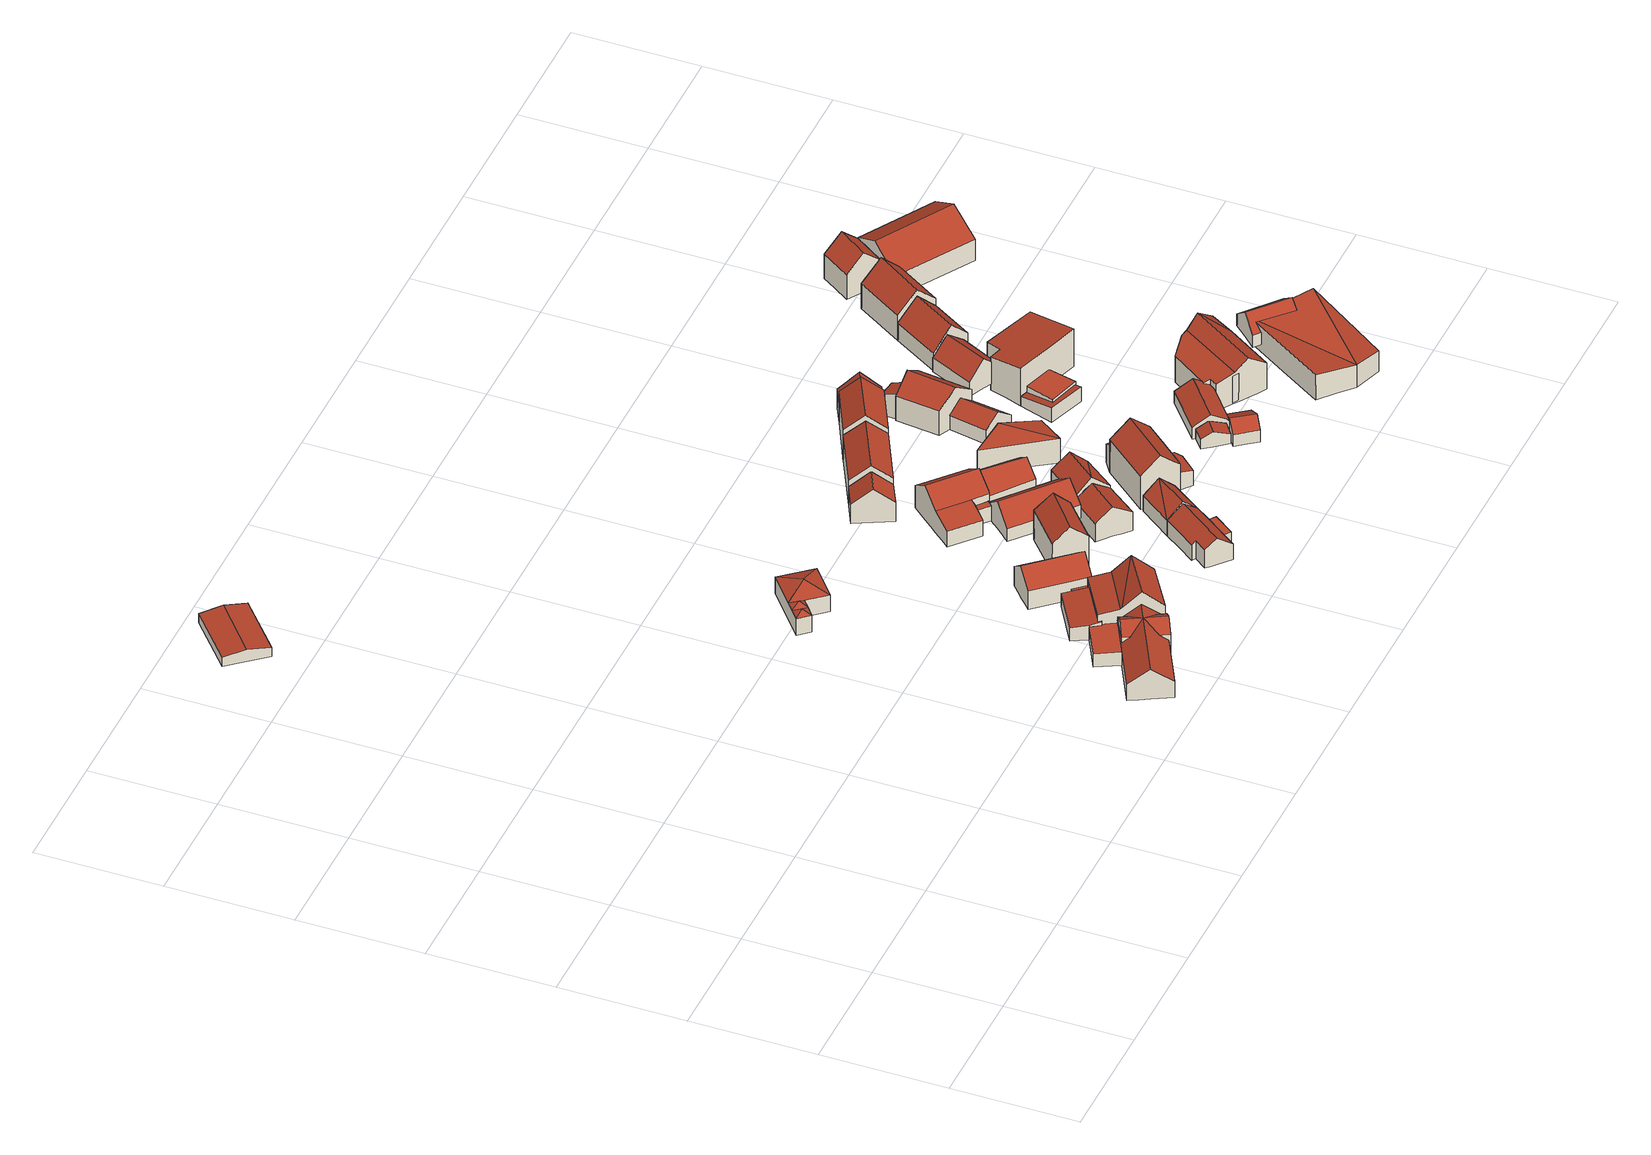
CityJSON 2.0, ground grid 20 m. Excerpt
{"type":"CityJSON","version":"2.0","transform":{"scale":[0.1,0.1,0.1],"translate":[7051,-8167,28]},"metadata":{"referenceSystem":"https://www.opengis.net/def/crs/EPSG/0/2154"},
"CityObjects":{
"building1":{"type":"Building","attributes":{"name":"inconnu","Volume":147.01,"Profile":"IGN","ZMIN":55.96,"TEXTURE":1,"THICKNESS":0.1,"OVERHANG":0,"NDALLE":"76_95","NDALLE410":"76_95A","NDALLE4915":"15_12","SOURCE":"SIRADEL","COMMENT":"Restitution 2017","DT_INTEG":20180101,"USAGE":"indiffÃ©renciÃ©","Shape_Leng":35.68,"Shape_Le_1":35.68,"Shape_Le_2":0,"Shape_Le_3":35.68,"Shape_Area":77.1},"children":["building1-1"]},
"building1-1":{"type":"BuildingPart","attributes":{"measuredHeight":2.21},"parents":["building1"],"geometry":[{"type":"MultiSurface","lod":"2","boundaries":[[[0,1,2,3]],[[4,0,3,5]],[[6,7,8,5,3,2,9,10]],[[11,4,5,8]],[[0,4,11,12,13,1]],[[1,13,9,2]]],"semantics":{"surfaces":[{"type":"RoofSurface"},{"type":"WallSurface"}],"values":[0,0,1,1,1,1]}}]},
"building2":{"type":"Building","attributes":{"name":"inconnu","Volume":0,"Profile":"IGN","ZMIN":36.81,"TEXTURE":1,"THICKNESS":0.1,"OVERHANG":0,"NDALLE":"76_95","NDALLE410":"76_95A","NDALLE4915":"15_12","SOURCE":"SIRADEL","COMMENT":"Restitution 2017","DT_INTEG":20180101,"USAGE":"indiffÃ©renciÃ©","Shape_Leng":51.78,"Shape_Le_1":51.78,"Shape_Le_2":0,"Shape_Le_3":51.78,"Shape_Area":128.66},"children":["building2-1"]},
"building2-1":{"type":"BuildingPart","attributes":{"measuredHeight":0},"parents":["building2"],"geometry":[{"type":"MultiSurface","lod":"2","boundaries":[[[14,15,16,17,18,19]],[[20,21,22,23]],[[24,25,20,23,26]],[[27,28,29,30]],[[28,31,32,29]],[[33,34,26,23,22,35]],[[36,37,25,24,26,34]],[[21,20,25,37,38,39,40]],[[22,21,40,41,35]],[[42,14,19,43]],[[44,15,14,42]],[[15,44,36,16]],[[16,36,34,17]],[[45,18,17,34]],[[43,19,18,45]],[[46,27,30,47]],[[48,49,50,31,28,27,46,51]],[[31,50,52,32]],[[29,32,52,53,47,30]]],"semantics":{"surfaces":[{"type":"RoofSurface"},{"type":"WallSurface"}],"values":[0,0,0,0,0,1,1,1,1,1,1,1,1,1,1,1,1,1,1]}}]},
"building3":{"type":"Building","attributes":{"name":"inconnu","Volume":161.82,"Profile":"IGN","ZMIN":41.87,"TEXTURE":1,"THICKNESS":0.1,"OVERHANG":0,"NDALLE":"76_95","NDALLE410":"76_95A","NDALLE4915":"15_12","SOURCE":"SIRADEL","COMMENT":"Restitution 2017","DT_INTEG":20180101,"USAGE":"indiffÃ©renciÃ©","Shape_Leng":32.21,"Shape_Le_1":32.21,"Shape_Le_2":0,"Shape_Le_3":32.21,"Shape_Area":47.42},"children":["building3-1"]},
"building3-1":{"type":"BuildingPart","attributes":{"measuredHeight":4.3},"parents":["building3"],"geometry":[{"type":"MultiSurface","lod":"2","boundaries":[[[54,55,56]],[[57,58,59]],[[57,56,60]],[[57,54,56]],[[56,55,60]],[[59,58,61]],[[58,62,61]],[[63,64,65]],[[65,64,55]],[[54,63,65]],[[54,65,55]],[[57,60,62,58]],[[61,62,66,67,68]],[[69,59,61,68]],[[70,71,72,63,54,57,59,69]],[[63,72,73,64]],[[55,64,73,74,75,60]],[[60,75,66,62]]],"semantics":{"surfaces":[{"type":"RoofSurface"},{"type":"WallSurface"}],"values":[0,0,0,0,0,0,0,0,0,0,0,0,1,1,1,1,1,1]}}]},
"building4":{"type":"Building","attributes":{"name":"inconnu","Volume":0,"Profile":"IGN","ZMIN":36.81,"TEXTURE":1,"THICKNESS":0.1,"OVERHANG":0,"NDALLE":"76_95","NDALLE410":"76_95A","NDALLE4915":"15_12","SOURCE":"SIRADEL","COMMENT":"Restitution 2017","DT_INTEG":20180101,"USAGE":"indiffÃ©renciÃ©","Shape_Leng":70.69,"Shape_Le_1":70.69,"Shape_Le_2":0,"Shape_Le_3":70.69,"Shape_Area":171.94},"children":["building4-1"]},
"building4-1":{"type":"BuildingPart","attributes":{"measuredHeight":0},"parents":["building4"],"geometry":[{"type":"MultiSurface","lod":"2","boundaries":[[[76,77,78,79,80,81,82]],[[83,84,85,86]],[[87,88,89,90,91,92]],[[93,88,87,94]],[[95,96,97,98]],[[99,100,101]],[[96,99,101,97]],[[100,102,103,101]],[[104,105,106,77,76,82,107]],[[108,78,77,106]],[[78,108,42,79]],[[79,42,43,80]],[[82,81,80,43,45,109,107]],[[94,87,92,110,111,112,113]],[[114,93,94,113]],[[115,116,117,89,88,93,114,118]],[[91,90,89,117,119,120,110,92]],[[119,83,86,120]],[[104,84,83,119]],[[84,104,107,85]],[[85,107,120,86]],[[121,122,123,124,98,97,101,103,125,126]],[[127,95,98,124]],[[35,102,100,99,96,95,127,128,129,130,131,132,133]],[[102,35,125,103]]],"semantics":{"surfaces":[{"type":"RoofSurface"},{"type":"WallSurface"}],"values":[0,0,0,0,0,0,0,0,1,1,1,1,1,1,1,1,1,1,1,1,1,1,1,1,1]}}]},
"building5":{"type":"Building","attributes":{"name":"inconnu","Volume":280.97,"Profile":"IGN","ZMIN":37.18,"TEXTURE":1,"THICKNESS":0.1,"OVERHANG":0,"NDALLE":"76_95","NDALLE410":"76_95A","NDALLE4915":"15_12","SOURCE":"SIRADEL","COMMENT":"Restitution 2017","DT_INTEG":20180101,"USAGE":"indiffÃ©renciÃ©","Shape_Leng":26.74,"Shape_Le_1":26.74,"Shape_Le_2":0,"Shape_Le_3":26.74,"Shape_Area":42.88},"children":["building5-1"]},
"building5-1":{"type":"BuildingPart","attributes":{"measuredHeight":7.77},"parents":["building5"],"geometry":[{"type":"MultiSurface","lod":"2","boundaries":[[[134,135,136,137]],[[135,138,139,136]],[[140,141,142,137,136,139,143]],[[144,145,134,137,142]],[[138,135,134,145,146,147,148,149]],[[138,149,143,139]]],"semantics":{"surfaces":[{"type":"RoofSurface"},{"type":"WallSurface"}],"values":[0,0,1,1,1,1]}}]},
"building6":{"type":"Building","attributes":{"name":"inconnu","Volume":823.5,"Profile":"IGN","ZMIN":37.34,"TEXTURE":1,"THICKNESS":0.1,"OVERHANG":0,"NDALLE":"76_95","NDALLE410":"76_95A","NDALLE4915":"15_12","SOURCE":"SIRADEL","COMMENT":"Restitution 2017","DT_INTEG":20180101,"USAGE":"indiffÃ©renciÃ©","Shape_Leng":69.28,"Shape_Le_1":69.28,"Shape_Le_2":0,"Shape_Le_3":69.28,"Shape_Area":199.49},"children":["building6-1"]},
"building6-1":{"type":"BuildingPart","attributes":{"measuredHeight":6.26},"parents":["building6"],"geometry":[{"type":"MultiSurface","lod":"2","boundaries":[[[150,151,152,153]],[[154,155,156,157,158,159,160]],[[158,157,161,162,163]],[[164,165,166,167]],[[168,169,170,171]],[[172,173,174,175,150,153,176,177,178]],[[179,156,155,180]],[[181,182,164,167,183]],[[180,155,154,160,184,185,186,187,188]],[[189,179,180,188]],[[190,191,192,193,161,157,156,179,189,194]],[[161,193,195,162]],[[158,163,162,195,196,197,198]],[[159,158,198,199,184,160]],[[185,172,178,200]],[[184,173,172,185]],[[199,174,173,184]],[[201,202,203,151,150,175,174,199]],[[151,203,204,152]],[[176,153,152,204,205,206,207]],[[208,209,177,176,207]],[[210,200,178,177,209]],[[198,168,171,199]],[[197,169,168,198]],[[169,197,201,170]],[[170,201,199,171]],[[211,181,183,212]],[[188,182,181,211]],[[213,214,185,165,164,182,188,215]],[[165,185,200,166]],[[183,167,166,200,216,217,212]]],"semantics":{"surfaces":[{"type":"RoofSurface"},{"type":"WallSurface"}],"values":[0,0,0,0,0,0,0,0,1,1,1,1,1,1,1,1,1,1,1,1,1,1,1,1,1,1,1,1,1,1,1]}}]},
"building7":{"type":"Building","attributes":{"name":"inconnu","Volume":155.29,"Profile":"IGN","ZMIN":35.39,"TEXTURE":1,"THICKNESS":0.1,"OVERHANG":0,"NDALLE":"76_95","NDALLE410":"76_95A","NDALLE4915":"15_12","SOURCE":"SIRADEL","COMMENT":"Restitution 2017","DT_INTEG":20180101,"USAGE":"indiffÃ©renciÃ©","Shape_Leng":24.02,"Shape_Le_1":24.02,"Shape_Le_2":0,"Shape_Le_3":24.02,"Shape_Area":36.02},"children":["building7-1"]},
"building7-1":{"type":"BuildingPart","attributes":{"measuredHeight":5.35},"parents":["building7"],"geometry":[{"type":"MultiSurface","lod":"2","boundaries":[[[218,219,220,221]],[[222,218,221,223]],[[224,225,223,221,220,226]],[[227,222,223,225]],[[219,218,222,227,228,229,230,231]],[[219,231,226,220]]],"semantics":{"surfaces":[{"type":"RoofSurface"},{"type":"WallSurface"}],"values":[0,0,1,1,1,1]}}]},
"building8":{"type":"Building","attributes":{"name":"inconnu","Volume":486.04,"Profile":"IGN","ZMIN":38.18,"TEXTURE":1,"THICKNESS":0.1,"OVERHANG":0,"NDALLE":"76_95","NDALLE410":"76_95A","NDALLE4915":"15_12","SOURCE":"SIRADEL","COMMENT":"Restitution 2017","DT_INTEG":20180101,"USAGE":"indiffÃ©renciÃ©","Shape_Leng":41.22,"Shape_Le_1":41.22,"Shape_Le_2":0,"Shape_Le_3":41.22,"Shape_Area":89.93},"children":["building8-1"]},
"building8-1":{"type":"BuildingPart","attributes":{"measuredHeight":6.93},"parents":["building8"],"geometry":[{"type":"MultiSurface","lod":"2","boundaries":[[[232,233,234,235]],[[236,232,235,237]],[[238,239,240,241]],[[239,242,243,240]],[[244,245,241,240,243,246]],[[247,238,241,245]],[[242,239,238,247,248,249,250]],[[242,250,246,243]],[[251,252,237,235,234,253]],[[245,236,237,252]],[[232,236,245,244,246,233]],[[234,233,246,254,253]]],"semantics":{"surfaces":[{"type":"RoofSurface"},{"type":"WallSurface"}],"values":[0,0,0,0,1,1,1,1,1,1,1,1]}}]},
"building9":{"type":"Building","attributes":{"name":"inconnu","Volume":1930890.13,"Profile":"IGN","ZMIN":33.82,"TEXTURE":1,"THICKNESS":0.1,"OVERHANG":0,"NDALLE":"76_95","NDALLE410":"76_95A","NDALLE4915":"15_12","SOURCE":"SIRADEL","COMMENT":"Restitution 2017","DT_INTEG":20180101,"USAGE":"indiffÃ©renciÃ©","Shape_Leng":44.51,"Shape_Le_1":44.51,"Shape_Le_2":0,"Shape_Le_3":44.51,"Shape_Area":83.66},"children":["building9-1"]},
"building9-1":{"type":"BuildingPart","attributes":{"measuredHeight":5.12},"parents":["building9"],"geometry":[{"type":"MultiSurface","lod":"2","boundaries":[[[255,256,257,258,259,260]],[[261,262,263,264]],[[258,257,265,266,267,262]],[[259,261,264]],[[268,259,264]],[[269,270,271,272]],[[273,274,275,259,261,262,276,277]],[[278,279,260,259,275]],[[260,279,280,255]],[[281,256,255,280]],[[265,257,256,281,282,283,284]],[[262,267,266,265,284,285,286,287,276]],[[276,262,263,288]],[[273,275,259,258,262,276]],[[259,275,289,268]],[[263,264,268,289,290,291,292,288]],[[286,269,272,287]],[[270,269,286,293,294]],[[270,294,295,271]],[[287,272,271,295]]],"semantics":{"surfaces":[{"type":"RoofSurface"},{"type":"WallSurface"}],"values":[0,0,0,0,0,0,1,1,1,1,1,1,1,1,1,1,1,1,1,1]}}]},
"building10":{"type":"Building","attributes":{"name":"inconnu","Volume":180.31,"Profile":"IGN","ZMIN":35.64,"TEXTURE":1,"THICKNESS":0.1,"OVERHANG":0,"NDALLE":"76_95","NDALLE410":"76_95A","NDALLE4915":"15_12","SOURCE":"SIRADEL","COMMENT":"Restitution 2017","DT_INTEG":20180101,"USAGE":"indiffÃ©renciÃ©","Shape_Leng":24.63,"Shape_Le_1":24.63,"Shape_Le_2":0,"Shape_Le_3":24.63,"Shape_Area":37.48},"children":["building10-1"]},
"building10-1":{"type":"BuildingPart","attributes":{"measuredHeight":6.08},"parents":["building10"],"geometry":[{"type":"MultiSurface","lod":"2","boundaries":[[[296,297,298]],[[299,296,298]],[[300,296,299,301]],[[302,303,304,301,299,298,305]],[[306,307,300,301,304]],[[297,296,300,307,308,309,310]],[[297,310,305,298]]],"semantics":{"surfaces":[{"type":"RoofSurface"},{"type":"WallSurface"}],"values":[0,0,0,1,1,1,1]}}]},
"building11":{"type":"Building","attributes":{"name":"inconnu","Volume":532.23,"Profile":"IGN","ZMIN":34.2,"TEXTURE":1,"THICKNESS":0.1,"OVERHANG":0,"NDALLE":"76_95","NDALLE410":"76_95A","NDALLE4915":"15_12","SOURCE":"SIRADEL","COMMENT":"Restitution 2017","DT_INTEG":20180101,"USAGE":"indiffÃ©renciÃ©","Shape_Leng":39.69,"Shape_Le_1":39.69,"Shape_Le_2":0,"Shape_Le_3":39.69,"Shape_Area":85.36},"children":["building11-1"]},
"building11-1":{"type":"BuildingPart","attributes":{"measuredHeight":8.71},"parents":["building11"],"geometry":[{"type":"MultiSurface","lod":"2","boundaries":[[[311,312,313,314,315,316,317]],[[318,319,320,321,322]],[[323,324,325,313,312]],[[326,327,328,329]],[[311,317,316,315,330,331,332,333,334]],[[335,336,337,323,312,311,334]],[[338,324,323,337]],[[314,313,325,324,338,339,340,341,330,315]],[[333,318,322,342]],[[332,319,318,333]],[[319,332,343,320]],[[321,320,343,344,345]],[[321,345,342,322]],[[346,326,329,347]],[[337,327,326,346]],[[327,337,334,328]],[[328,334,347,329]]],"semantics":{"surfaces":[{"type":"RoofSurface"},{"type":"WallSurface"}],"values":[0,0,0,0,1,1,1,1,1,1,1,1,1,1,1,1,1]}}]},
"building12":{"type":"Building","attributes":{"name":"inconnu","Volume":204.35,"Profile":"IGN","ZMIN":35.69,"TEXTURE":1,"THICKNESS":0.1,"OVERHANG":0,"NDALLE":"76_95","NDALLE410":"76_95A","NDALLE4915":"15_12","SOURCE":"V2017","COMMENT":"Restitution avant 2017","DT_INTEG":20170501,"USAGE":"indiffÃ©renciÃ©","ANCON":"NULL","Shape_Leng":30.57,"Shape_Le_1":30.57,"Shape_Le_2":30.57,"Shape_Le_3":30.57,"Shape_Area":49.14},"children":["building12-1"]},
"building12-1":{"type":"BuildingPart","attributes":{"measuredHeight":4.41},"parents":["building12"],"geometry":[{"type":"MultiSurface","lod":"2","boundaries":[[[348,349,350]],[[351,349,348]],[[352,351,348,353]],[[349,351,352,354,355]],[[350,349,355,356,357]],[[358,353,348,350,357]]],"semantics":{"surfaces":[{"type":"RoofSurface"},{"type":"WallSurface"}],"values":[0,0,1,1,1,1]}}]},
"building13":{"type":"Building","attributes":{"name":"inconnu","Volume":489.68,"Profile":"IGN","ZMIN":37.85,"TEXTURE":1,"THICKNESS":0.1,"OVERHANG":0,"NDALLE":"76_95","NDALLE410":"76_95A","NDALLE4915":"15_12","SOURCE":"SIRADEL","COMMENT":"Restitution 2017","DT_INTEG":20180101,"USAGE":"indiffÃ©renciÃ©","Shape_Leng":36.85,"Shape_Le_1":36.85,"Shape_Le_2":0,"Shape_Le_3":36.85,"Shape_Area":76.21},"children":["building13-1"]},
"building13-1":{"type":"BuildingPart","attributes":{"measuredHeight":8.26},"parents":["building13"],"geometry":[{"type":"MultiSurface","lod":"2","boundaries":[[[359,360,361,362]],[[363,364,365,366]],[[367,363,366,368]],[[369,359,362,370]],[[371,372,370,362,361,373]],[[374,369,370,372]],[[360,359,369,374,375,376,377]],[[360,377,373,361]],[[378,379,380,368,366,365,381]],[[372,367,368,380]],[[363,367,372,371,373,364]],[[364,373,381,365]]],"semantics":{"surfaces":[{"type":"RoofSurface"},{"type":"WallSurface"}],"values":[0,0,0,0,1,1,1,1,1,1,1,1]}}]},
"building14":{"type":"Building","attributes":{"name":"inconnu","Volume":426.69,"Profile":"IGN","ZMIN":36.37,"TEXTURE":1,"THICKNESS":0.1,"OVERHANG":0,"NDALLE":"76_95","NDALLE410":"76_95A","NDALLE4915":"15_12","SOURCE":"SIRADEL","COMMENT":"Restitution 2017","DT_INTEG":20180101,"USAGE":"indiffÃ©renciÃ©","Shape_Leng":46.82,"Shape_Le_1":46.82,"Shape_Le_2":0,"Shape_Le_3":46.82,"Shape_Area":88.91},"children":["building14-1"]},
"building14-1":{"type":"BuildingPart","attributes":{"measuredHeight":6.8},"parents":["building14"],"geometry":[{"type":"MultiSurface","lod":"2","boundaries":[[[382,383,384,385,386,387]],[[388,387,386,389,390]],[[391,392,393,394]],[[394,393,395,396]],[[397,398,399,400,401]],[[402,403,404,383,382,387,388,390,405]],[[406,384,383,404]],[[386,385,384,406,407,408,409,389]],[[389,409,405,390]],[[410,407,391,394,396,409]],[[411,392,391,407]],[[395,393,392,411,412,413,414,415]],[[395,415,409,396]],[[416,397,401,417]],[[418,419,398,397,416]],[[403,399,398,419]],[[400,399,403,420,402]],[[400,402,417,401]]],"semantics":{"surfaces":[{"type":"RoofSurface"},{"type":"WallSurface"}],"values":[0,0,0,0,0,1,1,1,1,1,1,1,1,1,1,1,1,1]}}]},
"building15":{"type":"Building","attributes":{"name":"inconnu","Volume":56.01,"Profile":"IGN","ZMIN":32.12,"TEXTURE":1,"THICKNESS":0.1,"OVERHANG":0,"NDALLE":"76_95","NDALLE410":"76_95A","NDALLE4915":"15_12","SOURCE":"SIRADEL","COMMENT":"Restitution 2017","DT_INTEG":20180101,"USAGE":"indiffÃ©renciÃ©","Shape_Leng":18.77,"Shape_Le_1":18.77,"Shape_Le_2":0,"Shape_Le_3":18.77,"Shape_Area":21.48},"children":["building15-1"]},
"building15-1":{"type":"BuildingPart","attributes":{"measuredHeight":3.55},"parents":["building15"],"geometry":[{"type":"MultiSurface","lod":"2","boundaries":[[[421,422,423,424]],[[421,424,425,426]],[[427,426,425,428]],[[429,430,431,422,421,426,427]],[[423,422,431,432,433]],[[425,424,423,433,434,435,428]]],"semantics":{"surfaces":[{"type":"RoofSurface"},{"type":"WallSurface"}],"values":[0,0,1,1,1,1]}}]},
"building16":{"type":"Building","attributes":{"name":"inconnu","Volume":72.07,"Profile":"IGN","ZMIN":35.9,"TEXTURE":1,"THICKNESS":0.1,"OVERHANG":0,"NDALLE":"76_95","NDALLE410":"76_95A","NDALLE4915":"15_12","SOURCE":"V2017","COMMENT":"Restitution avant 2017","DT_INTEG":20170501,"USAGE":"indiffÃ©renciÃ©","ANCON":"2009","Shape_Leng":21.56,"Shape_Le_1":21.56,"Shape_Le_2":21.56,"Shape_Le_3":21.56,"Shape_Area":28.87},"children":["building16-1"]},
"building16-1":{"type":"BuildingPart","attributes":{"measuredHeight":2.5},"parents":["building16"],"geometry":[{"type":"MultiSurface","lod":"2","boundaries":[[[436,437,438,439]],[[440,436,439,441]],[[442,443,437,436,440]],[[438,437,443,444,445]],[[438,445,441,439]]],"semantics":{"surfaces":[{"type":"RoofSurface"},{"type":"WallSurface"}],"values":[0,1,1,1,1]}}]},
"building17":{"type":"Building","attributes":{"name":"inconnu","Volume":161.82,"Profile":"IGN","ZMIN":33.03,"TEXTURE":1,"THICKNESS":0.1,"OVERHANG":0,"NDALLE":"76_95","NDALLE410":"76_95A","NDALLE4915":"15_12","SOURCE":"SIRADEL","COMMENT":"Restitution 2017","DT_INTEG":20180101,"USAGE":"indiffÃ©renciÃ©","Shape_Leng":33.32,"Shape_Le_1":33.32,"Shape_Le_2":0,"Shape_Le_3":33.32,"Shape_Area":59.25},"children":["building17-1"]},
"building17-1":{"type":"BuildingPart","attributes":{"measuredHeight":3.71},"parents":["building17"],"geometry":[{"type":"MultiSurface","lod":"2","boundaries":[[[446,447,448,449]],[[447,450,451,448]],[[452,453,454,455,456]],[[457,458,459,453,452]],[[460,461,449,448,451,462]],[[463,446,449,461]],[[447,446,463,464,465,450]],[[450,465,462,451]],[[466,467,468,457,452,456,469,470]],[[471,458,457,468]],[[455,454,453,459,458,471,472,461,473,462,474,475]],[[456,455,475,476,469]]],"semantics":{"surfaces":[{"type":"RoofSurface"},{"type":"WallSurface"}],"values":[0,0,0,0,1,1,1,1,1,1,1,1]}}]},
"building18":{"type":"Building","attributes":{"name":"inconnu","Volume":173.74,"Profile":"IGN","ZMIN":36.78,"TEXTURE":1,"THICKNESS":0.1,"OVERHANG":0,"NDALLE":"76_95","NDALLE410":"76_95A","NDALLE4915":"15_12","SOURCE":"SIRADEL","COMMENT":"Restitution 2017","DT_INTEG":20180101,"USAGE":"indiffÃ©renciÃ©","Shape_Leng":27.13,"Shape_Le_1":27.13,"Shape_Le_2":0,"Shape_Le_3":27.13,"Shape_Area":45.25},"children":["building18-1"]},
"building18-1":{"type":"BuildingPart","attributes":{"measuredHeight":5.19},"parents":["building18"],"geometry":[{"type":"MultiSurface","lod":"2","boundaries":[[[477,478,479,480,481]],[[479,482,483,480]],[[484,485,486,487,488,477,481,480,483,489,490]],[[491,478,477,488]],[[482,479,478,491,492,493,494]],[[482,494,489,483]]],"semantics":{"surfaces":[{"type":"RoofSurface"},{"type":"WallSurface"}],"values":[0,0,1,1,1,1]}}]},
"building19":{"type":"Building","attributes":{"name":"inconnu","Volume":636.38,"Profile":"IGN","ZMIN":35.62,"TEXTURE":1,"THICKNESS":0.1,"OVERHANG":0,"NDALLE":"76_95","NDALLE410":"76_95A","NDALLE4915":"15_12","SOURCE":"SIRADEL","COMMENT":"Restitution 2017","DT_INTEG":20180101,"USAGE":"indiffÃ©renciÃ©","Shape_Leng":51.32,"Shape_Le_1":51.32,"Shape_Le_2":0,"Shape_Le_3":51.32,"Shape_Area":126.66},"children":["building19-1"]},
"building19-1":{"type":"BuildingPart","attributes":{"measuredHeight":6.8},"parents":["building19"],"geometry":[{"type":"MultiSurface","lod":"2","boundaries":[[[495,496,497,498,499,500,501]],[[502,503,504,505]],[[506,502,505,507]],[[508,509,503,502,506]],[[503,509,510,504]],[[504,510,507,505]],[[511,512,495,501,513]],[[514,496,495,512]],[[515,497,496,514]],[[516,506,498,497,515]],[[499,498,506,507,517,500]],[[500,517,513,501]]],"semantics":{"surfaces":[{"type":"RoofSurface"},{"type":"WallSurface"}],"values":[0,0,1,1,1,1,1,1,1,1,1,1]}}]},
"building20":{"type":"Building","attributes":{"name":"inconnu","Volume":259.8,"Profile":"IGN","ZMIN":36.8,"TEXTURE":1,"THICKNESS":0.1,"OVERHANG":0,"NDALLE":"76_95","NDALLE410":"76_95A","NDALLE4915":"15_12","SOURCE":"SIRADEL","COMMENT":"Restitution 2017","DT_INTEG":20180101,"USAGE":"indiffÃ©renciÃ©","Shape_Leng":29.49,"Shape_Le_1":29.49,"Shape_Le_2":0,"Shape_Le_3":29.49,"Shape_Area":53.58},"children":["building20-1"]},
"building20-1":{"type":"BuildingPart","attributes":{"measuredHeight":6.46},"parents":["building20"],"geometry":[{"type":"MultiSurface","lod":"2","boundaries":[[[518,519,520,521,522]],[[523,519,518,524]],[[525,526,527,524,518,522,528]],[[486,523,524,527]],[[521,520,519,523,486,529,530,489,531]],[[521,531,528,522]]],"semantics":{"surfaces":[{"type":"RoofSurface"},{"type":"WallSurface"}],"values":[0,0,1,1,1,1]}}]},
"building21":{"type":"Building","attributes":{"name":"inconnu","Volume":218.64,"Profile":"IGN","ZMIN":31.44,"TEXTURE":1,"THICKNESS":0.1,"OVERHANG":0,"NDALLE":"76_95","NDALLE410":"76_95A","NDALLE4915":"15_12","SOURCE":"V2017","COMMENT":"Restitution avant 2017","DT_INTEG":20170501,"USAGE":"indiffÃ©renciÃ©","ANCON":"1894","Shape_Leng":27.89,"Shape_Le_1":27.89,"Shape_Le_2":27.89,"Shape_Le_3":27.89,"Shape_Area":45.97},"children":["building21-1"]},
"building21-1":{"type":"BuildingPart","attributes":{"measuredHeight":4.76},"parents":["building21"],"geometry":[{"type":"MultiSurface","lod":"2","boundaries":[[[532,533,534,535]],[[536,537,532,535,538]],[[539,533,532,537]],[[533,539,540,534]],[[534,540,538,535]]],"semantics":{"surfaces":[{"type":"RoofSurface"},{"type":"WallSurface"}],"values":[0,1,1,1,1]}}]},
"building22":{"type":"Building","attributes":{"name":"inconnu","Volume":643.81,"Profile":"IGN","ZMIN":31.18,"TEXTURE":1,"THICKNESS":0.1,"OVERHANG":0,"NDALLE":"76_95","NDALLE410":"76_95A","NDALLE4915":"15_12","SOURCE":"SIRADEL","COMMENT":"Restitution 2017","DT_INTEG":20180101,"USAGE":"indiffÃ©renciÃ©","Shape_Leng":42.44,"Shape_Le_1":42.44,"Shape_Le_2":0,"Shape_Le_3":42.44,"Shape_Area":111.9},"children":["building22-1"]},
"building22-1":{"type":"BuildingPart","attributes":{"measuredHeight":7.31},"parents":["building22"],"geometry":[{"type":"MultiSurface","lod":"2","boundaries":[[[541,542,543,544]],[[545,546,547,548,549,541,544]],[[542,550,551,543]],[[543,551,552]],[[553,554,555,556,545,544,543,552,557]],[[558,559,546,545,556]],[[560,547,546,559]],[[548,547,560,561,562]],[[563,549,548,562]],[[564,550,542,541,549,563,565,566,567,568,569]],[[550,564,570,551]],[[551,570,557,552]]],"semantics":{"surfaces":[{"type":"RoofSurface"},{"type":"WallSurface"}],"values":[0,0,0,0,1,1,1,1,1,1,1,1]}}]},
"building23":{"type":"Building","attributes":{"name":"inconnu","Volume":356.07,"Profile":"IGN","ZMIN":36.8,"TEXTURE":1,"THICKNESS":0.1,"OVERHANG":0,"NDALLE":"76_95","NDALLE410":"76_95A","NDALLE4915":"15_12","SOURCE":"SIRADEL","COMMENT":"Restitution 2017","DT_INTEG":20180101,"USAGE":"indiffÃ©renciÃ©","Shape_Leng":31.01,"Shape_Le_1":31.01,"Shape_Le_2":0,"Shape_Le_3":31.01,"Shape_Area":58.82},"children":["building23-1"]},
"building23-1":{"type":"BuildingPart","attributes":{"measuredHeight":7.62},"parents":["building23"],"geometry":[{"type":"MultiSurface","lod":"2","boundaries":[[[571,572,573,574]],[[575,571,574,576]],[[577,578,576,574,573,579]],[[527,575,576,578]],[[572,571,575,527,526,525,528]],[[572,528,579,573]]],"semantics":{"surfaces":[{"type":"RoofSurface"},{"type":"WallSurface"}],"values":[0,0,1,1,1,1]}}]},
"building24":{"type":"Building","attributes":{"name":"inconnu","Volume":781.43,"Profile":"IGN","ZMIN":28.84,"TEXTURE":1,"THICKNESS":0.1,"OVERHANG":0,"NDALLE":"76_95","NDALLE410":"76_95A","NDALLE4915":"15_12","SOURCE":"V2017","COMMENT":"Restitution avant 2017","DT_INTEG":20170501,"USAGE":"indiffÃ©renciÃ©","ANCON":"1873","Shape_Leng":54.31,"Shape_Le_1":54.31,"Shape_Le_2":54.31,"Shape_Le_3":54.31,"Shape_Area":183.04},"children":["building24-1"]},
"building24-1":{"type":"BuildingPart","attributes":{"measuredHeight":4.55},"parents":["building24"],"geometry":[{"type":"MultiSurface","lod":"2","boundaries":[[[580,581,582]],[[582,581,583]],[[581,584,583]],[[585,582,583,586]],[[587,588,580,582,585]],[[581,580,588,589,590]],[[584,581,590,591,592]],[[584,592,586,583]]],"semantics":{"surfaces":[{"type":"RoofSurface"},{"type":"WallSurface"}],"values":[0,0,0,1,1,1,1,1]}}]},
"building25":{"type":"Building","attributes":{"name":"inconnu","Volume":125.9,"Profile":"IGN","ZMIN":30.24,"TEXTURE":1,"THICKNESS":0.1,"OVERHANG":0,"NDALLE":"76_95","NDALLE410":"76_95A","NDALLE4915":"15_12","SOURCE":"SIRADEL","COMMENT":"Restitution 2017","DT_INTEG":20180101,"USAGE":"indiffÃ©renciÃ©","Shape_Leng":25.67,"Shape_Le_1":25.67,"Shape_Le_2":0,"Shape_Le_3":25.67,"Shape_Area":39.96},"children":["building25-1"]},
"building25-1":{"type":"BuildingPart","attributes":{"measuredHeight":4.28},"parents":["building25"],"geometry":[{"type":"MultiSurface","lod":"2","boundaries":[[[593,594,595,596]],[[597,593,596,598]],[[599,597,598,600]],[[601,602,594,593,597,599]],[[595,594,602,603,604]],[[598,596,595,604,605,606,600]]],"semantics":{"surfaces":[{"type":"RoofSurface"},{"type":"WallSurface"}],"values":[0,0,1,1,1,1]}}]},
"building26":{"type":"Building","attributes":{"name":"inconnu","Volume":907.73,"Profile":"IGN","ZMIN":35.64,"TEXTURE":1,"THICKNESS":0.1,"OVERHANG":0,"NDALLE":"76_95","NDALLE410":"76_95A","NDALLE4915":"15_12","SOURCE":"SIRADEL","COMMENT":"Restitution 2017","DT_INTEG":20180101,"USAGE":"indiffÃ©renciÃ©","Shape_Leng":58.23,"Shape_Le_1":58.23,"Shape_Le_2":0,"Shape_Le_3":58.23,"Shape_Area":163.64},"children":["building26-1"]},
"building26-1":{"type":"BuildingPart","attributes":{"measuredHeight":7},"parents":["building26"],"geometry":[{"type":"MultiSurface","lod":"2","boundaries":[[[607,608,609,610]],[[611,607,610,612]],[[613,614,615,616,617]],[[618,613,617,619]],[[620,621,612,610,609,622]],[[623,624,611,612,621]],[[608,607,611,624,625,626,627]],[[609,608,627,628,622]],[[622,618,619,629]],[[630,627,631,632,615,614,613,618,622,633]],[[615,632,634,616]],[[619,617,616,634,635,636,629]]],"semantics":{"surfaces":[{"type":"RoofSurface"},{"type":"WallSurface"}],"values":[0,0,0,0,1,1,1,1,1,1,1,1]}}]}
},
"vertices":[
[24,1165,282],[48,1137,276],[128,1206,276],[104,1233,282],[1,1193,276],[80,1261,276],[104,1233,260],[92,1247,260],[80,1261,260],[128,1206,260],[116,1220,260],[1,1193,260],[24,1165,260],[48,1137,260],
[719,164,112],[665,136,112],[684,100,112],[745,132,112],[734,152,112],[729,149,112],[629,33,142],[645,3,117],[777,72,117],[761,102,142],[684,100,117],[613,63,117],[745,132,117],[738,128,127],[717,116,142],[750,55,142],[771,67,127],[697,105,127],[730,44,127],[761,102,88],[745,132,88],[777,72,88],[684,100,88],[613,63,88],[621,48,88],[629,33,88],[645,3,88],[711,37,88],[719,164,88],[729,149,88],[665,136,88],[734,152,88],[738,128,88],[771,67,88],[717,116,88],[707,111,88],[697,105,88],[728,122,88],[730,44,88],[750,55,88],
[528,539,169],[543,521,169],[544,535,176],[542,551,169],[585,545,182],[589,590,169],[556,532,169],[629,543,169],[581,503,169],[513,527,169],[528,509,169],[529,524,176],[581,503,139],[605,523,139],[629,543,139],[589,590,139],[542,551,139],[528,539,139],[513,527,139],[528,509,139],[543,521,139],[556,532,139],
[783,216,114],[775,230,111],[707,189,111],[719,164,115],[729,149,118],[734,152,118],[798,192,118],[793,222,108],[783,216,108],[798,192,108],[812,201,108],[836,219,145],[772,290,145],[750,270,122],[793,222,122],[812,201,122],[814,199,122],[793,309,122],[857,237,122],[729,155,129],[745,127,136],[818,171,136],[802,200,129],[746,125,138],[760,100,164],[831,146,164],[777,72,136],[847,117,136],[783,216,88],[779,223,88],[775,230,88],[798,192,88],[707,189,88],[766,172,88],[814,199,88],[825,209,88],[836,219,88],[857,237,88],[793,309,88],[772,290,88],[761,280,88],[750,270,88],[782,299,88],[793,222,88],[812,201,88],[831,146,88],[825,159,88],[818,171,88],[802,200,88],[847,117,88],[839,132,88],[729,155,88],[737,141,88],[745,127,88],[746,126,88],[746,125,88],[753,113,88],[760,100,88],
[834,268,145],[852,248,169],[913,299,169],[895,321,145],[870,227,145],[930,280,145],[913,299,92],[904,310,92],[895,321,92],[930,280,92],[865,294,92],[834,268,92],[843,258,92],[852,248,92],[861,238,92],[870,227,92],
[897,377,142],[875,353,116],[964,278,116],[985,303,142],[922,401,135],[940,423,156],[876,479,156],[855,454,133],[897,417,133],[918,400,133],[920,399,133],[832,427,121],[874,390,121],[891,409,130],[942,425,149],[922,401,125],[981,353,128],[998,374,149],[897,417,120],[891,409,120],[910,392,120],[918,400,120],[922,401,115],[920,399,118],[918,400,118],[910,392,126],[1009,333,112],[982,355,113],[981,353,114],[897,503,133],[960,447,133],[1010,403,125],[960,447,126],[1010,389,134],[920,399,93],[922,401,93],[940,423,93],[950,435,93],[960,447,93],[897,503,93],[865,466,93],[855,454,93],[843,440,93],[832,427,93],[876,479,93],[874,390,93],[882,400,93],[891,409,93],[897,417,93],[918,400,93],[981,353,93],[910,392,93],[897,377,93],[875,353,93],[964,278,93],[985,303,93],[997,318,93],[1009,333,93],[996,344,93],[982,355,93],[981,354,93],[1010,403,93],[1010,389,93],[942,425,93],[932,413,93],[951,436,93],[990,364,93],[998,374,93],
[965,229,127],[988,208,107],[1026,258,107],[1003,277,127],[943,247,107],[981,294,107],[1003,277,74],[981,294,74],[1026,258,74],[943,247,74],[954,238,74],[965,229,74],[976,218,74],[988,208,74],
[870,559,171],[884,531,147],[975,576,147],[961,605,171],[855,587,147],[947,633,147],[819,569,136],[833,541,161],[870,559,161],[855,587,136],[847,512,136],[884,531,136],[870,559,102],[855,587,102],[884,531,102],[819,569,102],[833,541,102],[840,526,102],[847,512,102],[961,605,102],[947,633,102],[975,576,102],[929,554,102],
[981,109,91],[966,89,91],[980,76,105],[1035,150,105],[1013,166,86],[975,113,86],[1035,150,109],[1055,137,86],[1090,186,86],[1071,202,109],[999,59,86],[1017,84,86],[1041,117,86],[1052,218,86],[1017,84,80],[1030,75,80],[1054,108,80],[1041,117,80],[1035,150,58],[1024,158,58],[1013,166,58],[1055,137,58],[1045,143,58],[994,139,58],[975,113,58],[981,109,58],[966,89,58],[973,82,58],[980,76,58],[999,59,58],[1008,72,58],[1017,84,58],[1041,117,58],[1090,186,58],[1052,218,58],[1061,210,58],[1071,202,58],[1081,194,58],[1024,80,58],[1030,75,58],[1054,108,58],
[1003,277,137],[1026,258,112],[1064,308,112],[1045,328,137],[981,294,112],[1026,348,112],[1045,328,76],[1036,338,76],[1026,348,76],[1064,308,76],[1004,321,76],[981,294,76],[992,285,76],[1003,277,76],[1026,258,76],
[1158,252,122],[1135,272,149],[1073,200,149],[1090,186,129],[1097,180,122],[1106,191,122],[1138,228,122],[1138,228,95],[1106,191,95],[1128,173,89],[1152,200,89],[1154,213,90],[1110,293,122],[1049,221,122],[1052,218,126],[1130,307,95],[1110,293,112],[1158,252,112],[1162,278,95],[1097,180,62],[1102,186,62],[1106,191,62],[1138,228,62],[1158,252,62],[1135,272,62],[1123,283,62],[1110,293,62],[1049,221,62],[1052,218,62],[1073,200,62],[1090,186,62],[1154,213,62],[1128,173,62],[1140,187,62],[1152,200,62],[1130,307,62],[1162,278,62],
[1090,455,117],[1086,359,121],[1120,402,116],[1020,459,118],[1020,459,77],[1090,455,77],[1053,409,77],[1086,359,77],[1103,381,77],[1120,402,77],[1105,429,77],
[961,605,181],[975,576,156],[1053,615,156],[1039,644,181],[1039,644,162],[1053,615,133],[1084,631,133],[1070,659,162],[1026,672,133],[1056,687,133],[947,633,156],[1026,672,156],[1039,644,99],[1026,672,99],[1053,615,99],[947,633,99],[961,605,99],[968,590,99],[975,576,99],[1077,645,99],[1070,659,99],[1056,687,99],[1084,631,99],
[1081,606,131],[1078,607,129],[1070,537,129],[1089,529,143],[1101,525,152],[1112,603,152],[1112,603,151],[1132,513,129],[1143,599,129],[1089,529,109],[1077,468,109],[1099,459,129],[1110,522,128],[1123,449,109],[1132,513,109],[1089,631,119],[1083,626,122],[1081,606,130],[1112,603,130],[1114,628,119],[1112,603,84],[1081,606,84],[1078,607,84],[1143,599,84],[1070,537,84],[1089,529,84],[1101,525,84],[1132,513,84],[1110,522,84],[1077,468,84],[1088,464,84],[1099,459,84],[1111,454,84],[1123,449,84],[1089,631,84],[1114,628,84],[1086,628,84],[1083,626,84],[1097,604,84],
[1271,176,77],[1255,164,62],[1279,133,62],[1294,144,77],[1323,165,56],[1299,197,56],[1299,197,41],[1323,165,41],[1285,186,41],[1271,176,41],[1255,164,41],[1267,148,41],[1279,133,41],[1294,144,41],[1308,154,41],
[1200,463,104],[1182,410,104],[1233,396,104],[1247,453,104],[1200,463,79],[1247,453,79],[1191,437,79],[1182,410,79],[1208,403,79],[1233,396,79],
[1222,200,67],[1233,186,77],[1253,201,77],[1241,216,67],[1249,166,67],[1270,181,67],[1322,253,87],[1255,199,87],[1270,181,74],[1273,177,70],[1340,232,70],[1305,275,70],[1238,220,70],[1241,216,74],[1253,201,50],[1241,216,50],[1270,181,50],[1222,200,50],[1233,186,50],[1249,166,50],[1322,253,50],[1314,264,50],[1305,275,50],[1340,232,50],[1331,242,50],[1238,220,50],[1239,218,50],[1255,199,50],[1271,179,50],[1273,177,50],[1306,204,50],
[1196,599,113],[1164,529,113],[1189,518,140],[1221,587,140],[1197,598,114],[1217,505,113],[1250,574,113],[1221,587,88],[1209,593,88],[1197,598,88],[1196,598,88],[1196,599,88],[1250,574,88],[1236,581,88],[1164,529,88],[1189,518,88],[1203,511,88],[1217,505,88],
[1236,532,132],[1223,507,136],[1202,513,136],[1185,460,144],[1244,441,144],[1296,425,144],[1322,502,132],[1185,460,93],[1167,405,102],[1227,385,102],[1244,441,93],[1185,460,76],[1244,441,76],[1176,432,76],[1167,405,76],[1227,385,76],[1279,517,76],[1236,532,76],[1322,502,76],[1223,507,76],[1202,513,76],[1194,487,76],[1296,425,76],
[1270,653,153],[1228,584,153],[1250,574,129],[1258,571,120],[1298,636,120],[1197,598,120],[1242,671,120],[1284,644,88],[1270,653,88],[1242,671,88],[1298,636,88],[1213,591,88],[1228,584,88],[1258,571,88],
[1388,285,82],[1353,205,82],[1395,182,82],[1439,253,82],[1414,269,34],[1388,285,34],[1439,253,34],[1353,205,34],[1395,182,34],
[1357,203,87],[1375,191,104],[1441,295,105],[1420,303,87],[1408,306,85],[1369,300,79],[1328,239,79],[1336,233,81],[1329,221,81],[1403,174,79],[1450,247,79],[1472,285,79],[1457,290,32],[1441,295,32],[1420,303,32],[1408,306,32],[1472,285,32],[1389,303,32],[1369,300,32],[1328,239,32],[1332,236,32],[1336,233,32],[1329,221,32],[1403,174,32],[1343,212,32],[1357,203,32],[1366,197,32],[1375,191,32],[1389,182,32],[1450,247,32],
[1270,653,164],[1298,636,133],[1345,711,133],[1318,728,164],[1242,671,133],[1289,746,133],[1318,728,88],[1289,746,88],[1345,711,88],
[1434,112,53],[1482,69,49],[1518,245,54],[1615,190,52],[1528,54,45],[1518,245,8],[1615,190,8],[1476,179,8],[1434,112,8],[1458,91,8],[1482,69,8],[1505,62,8],[1528,54,8],
[1513,252,65],[1494,233,43],[1552,184,43],[1570,204,65],[1531,272,43],[1588,224,43],[1531,272,22],[1588,224,22],[1513,252,22],[1494,233,22],[1523,208,22],[1552,184,22],[1561,194,22],[1570,204,22],
[1339,763,146],[1364,747,120],[1396,795,120],[1372,810,146],[1314,779,120],[1346,826,120],[1372,759,145],[1364,747,136],[1345,717,114],[1464,644,114],[1491,688,145],[1396,795,122],[1513,725,122],[1372,810,76],[1346,826,76],[1396,795,76],[1330,803,76],[1314,779,76],[1339,763,76],[1352,755,76],[1364,747,76],[1380,771,76],[1513,725,76],[1368,753,76],[1355,732,76],[1345,717,76],[1372,759,76],[1464,644,76],[1478,666,76],[1491,688,76]
]}
